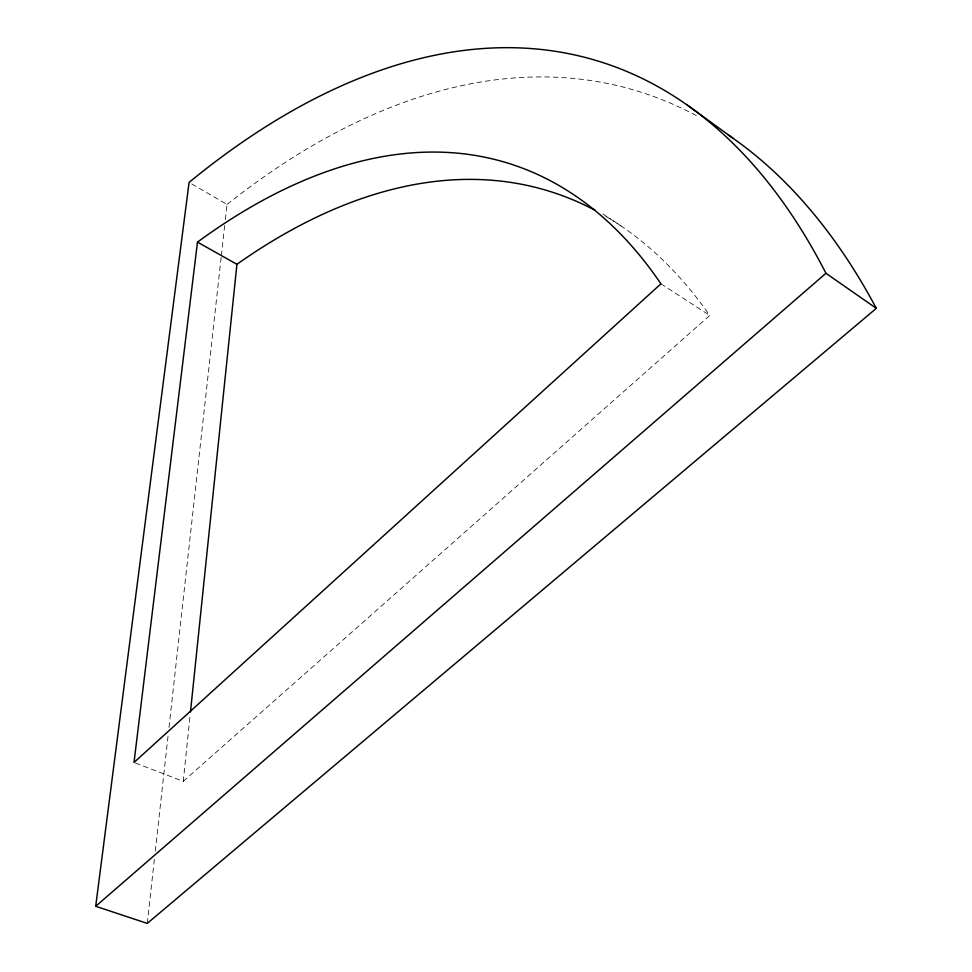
<?xml version="1.0" encoding="UTF-8"?>
<svg xmlns="http://www.w3.org/2000/svg" width="972" height="972" viewBox="0 0 972 972"><rect width="100%" height="100%" fill="white"/><g stroke="black" fill="none" stroke-linecap="round" stroke-linejoin="round"><path stroke-width="0.73" stroke-dasharray="4.86 3.65" d="M135.412 763.02L183.271 781.33L190.148 715.003M147.27 923.4L154.621 857.073M155.301 851.047L168.338 733.471M169.007 727.445L221.179 257.167M221.349 255.66L224.69 225.504M225.358 219.478L227.035 204.412L190.403 183.137M183.271 781.33L709.754 315.438A974.151 504.201 -73.7 0 0 604.475 215.529M660.924 283.824L709.754 315.438M602.834 213.937L621.497 226.257M227.035 204.412A1158.357 610.489 -74.6 0 1 699.318 117.211"/><path stroke-width="1.46" d="M190.463 711.99L236.925 264.299L197.486 242.113L134.002 762.485L660.924 283.824A993.603 492.585 -72.9 0 0 197.486 242.113M95.693 906.281L189.09 182.384A1182.973 597.792 -73.8 0 1 825.957 273.278L876.307 308.343L147.27 923.4L95.693 906.281L825.957 273.278M687.24 105.061L733.18 138.364M236.925 264.299A974.151 504.201 -73.7 0 1 595.192 210.365M728.016 134.792A1158.357 610.489 -74.6 0 1 876.307 308.343"/></g></svg>
